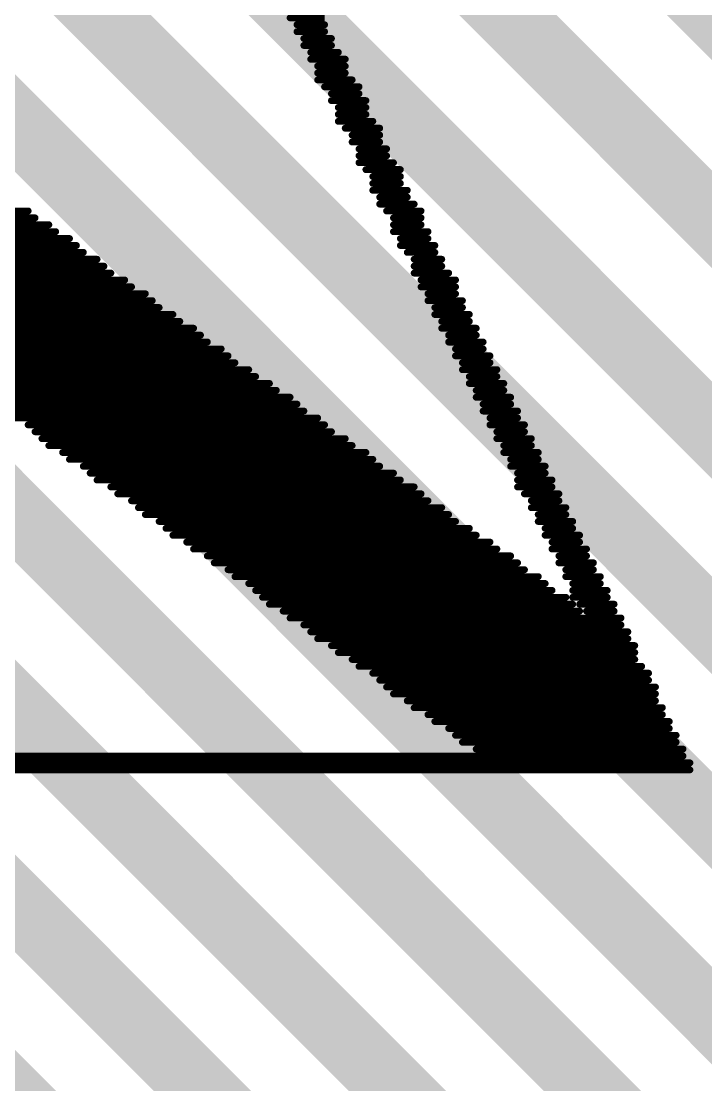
# Model space of a CAD drawing. Header units: millimetres. Extents: x 0.99 to 9.85, y 0.8 to 4.18.
# Drawn here: x 5.341 to 5.4403, y 2.3053 to 2.4595 of the extents above; entities that cross this region are included whole.
import ezdxf

# ---------------------------------------------------------------- set-up
doc = ezdxf.new("R2010")
doc.units = ezdxf.units.MM
doc.header["$MEASUREMENT"] = 0
doc.layers.add('TopLayer', color=1, linetype='Continuous')
doc.layers.add('TopOverlay', color=2, linetype='Continuous')

# ---------------------------------------------------------------- blocks, each defined once
blk = doc.blocks.new('ICO1_95')
at = {"layer": 'TopOverlay', "const_width": 0.001}
for points in [[(0.098, -0.002), (0.103, -0.002)], [(0.099, -0.003), (0.103, -0.003)], [(0.099, -0.004), (0.103, -0.004)], [(0.1, -0.005), (0.104, -0.005)], [(0.1, -0.006), (0.104, -0.006)], [(0.101, -0.007), (0.105, -0.007)], [(0.101, -0.008), (0.106, -0.008)], [(0.102, -0.009), (0.106, -0.009)], [(0.102, -0.01), (0.106, -0.01)], [(0.102, -0.011), (0.107, -0.011)], [(0.103, -0.012), (0.108, -0.012)], [(0.104, -0.013), (0.108, -0.013)], [(0.104, -0.014), (0.109, -0.014)], [(0.105, -0.015), (0.109, -0.015)], [(0.105, -0.016), (0.109, -0.016)], [(0.105, -0.017), (0.11, -0.017)], [(0.106, -0.018), (0.111, -0.018)], [(0.107, -0.019), (0.111, -0.019)], [(0.107, -0.02), (0.111, -0.02)], [(0.108, -0.021), (0.112, -0.021)], [(0.108, -0.022), (0.112, -0.022)], [(0.108, -0.023), (0.113, -0.023)], [(0.109, -0.024), (0.114, -0.024)], [(0.11, -0.025), (0.114, -0.025)], [(0.11, -0.026), (0.114, -0.026)], [(0.11, -0.027), (0.115, -0.027)], [(0.111, -0.028), (0.115, -0.028)], [(0.111, -0.029), (0.116, -0.029)], [(-0.015, -0.031), (0.061, -0.031)], [(-0.014, -0.03), (0.06, -0.03)], [(0.112, -0.03), (0.117, -0.03)], [(0.113, -0.031), (0.117, -0.031)], [(-0.015, -0.032), (0.063, -0.032)], [(0.113, -0.032), (0.117, -0.032)], [(-0.017, -0.034), (0.066, -0.034)], [(-0.016, -0.033), (0.064, -0.033)], [(0.113, -0.033), (0.118, -0.033)], [(0.114, -0.034), (0.118, -0.034)], [(-0.017, -0.035), (0.067, -0.035)], [(0.114, -0.035), (0.119, -0.035)], [(0.025, -0.036), (0.068, -0.036)], [(0.026, -0.037), (0.07, -0.037)], [(0.115, -0.036), (0.119, -0.036)], [(0.116, -0.037), (0.12, -0.037)], [(0.027, -0.038), (0.071, -0.038)], [(0.029, -0.039), (0.072, -0.039)], [(0.116, -0.038), (0.12, -0.038)], [(0.116, -0.039), (0.121, -0.039)], [(0.03, -0.04), (0.074, -0.04)], [(0.117, -0.04), (0.122, -0.04)], [(0.031, -0.041), (0.075, -0.041)], [(0.033, -0.042), (0.077, -0.042)], [(0.117, -0.041), (0.122, -0.041)], [(0.118, -0.042), (0.122, -0.042)], [(0.034, -0.043), (0.078, -0.043)], [(0.118, -0.043), (0.123, -0.043)], [(0.036, -0.044), (0.079, -0.044)], [(0.037, -0.045), (0.081, -0.045)], [(0.119, -0.044), (0.123, -0.044)], [(0.119, -0.045), (0.124, -0.045)], [(0.039, -0.046), (0.082, -0.046)], [(0.12, -0.046), (0.124, -0.046)], [(0.04, -0.047), (0.084, -0.047)], [(0.041, -0.048), (0.085, -0.048)], [(0.12, -0.047), (0.125, -0.047)], [(0.121, -0.048), (0.125, -0.048)], [(0.043, -0.049), (0.086, -0.049)], [(0.121, -0.049), (0.126, -0.049)], [(0.044, -0.05), (0.088, -0.05)], [(0.045, -0.051), (0.089, -0.051)], [(0.122, -0.05), (0.126, -0.05)], [(0.122, -0.051), (0.127, -0.051)], [(0.047, -0.052), (0.09, -0.052)], [(0.123, -0.052), (0.127, -0.052)], [(0.048, -0.053), (0.092, -0.053)], [(0.049, -0.054), (0.093, -0.054)], [(0.123, -0.053), (0.128, -0.053)], [(0.124, -0.054), (0.128, -0.054)], [(0.051, -0.055), (0.095, -0.055)], [(0.124, -0.055), (0.129, -0.055)], [(0.052, -0.056), (0.096, -0.056)], [(0.054, -0.057), (0.098, -0.057)], [(0.125, -0.056), (0.129, -0.056)], [(0.125, -0.057), (0.13, -0.057)], [(0.055, -0.058), (0.099, -0.058)], [(0.057, -0.059), (0.1, -0.059)], [(0.126, -0.058), (0.13, -0.058)], [(0.126, -0.059), (0.131, -0.059)], [(0.058, -0.06), (0.102, -0.06)], [(0.127, -0.06), (0.131, -0.06)], [(0.06, -0.061), (0.103, -0.061)], [(0.061, -0.062), (0.104, -0.062)], [(0.127, -0.061), (0.132, -0.061)], [(0.128, -0.062), (0.132, -0.062)], [(0.062, -0.063), (0.106, -0.063)], [(0.128, -0.063), (0.133, -0.063)], [(0.063, -0.064), (0.107, -0.064)], [(0.065, -0.065), (0.109, -0.065)], [(0.129, -0.064), (0.133, -0.064)], [(0.129, -0.065), (0.134, -0.065)], [(0.066, -0.066), (0.11, -0.066)], [(0.13, -0.066), (0.134, -0.066)], [(0.068, -0.067), (0.111, -0.067)], [(0.069, -0.068), (0.113, -0.068)], [(0.13, -0.067), (0.135, -0.067)], [(0.131, -0.068), (0.135, -0.068)], [(0.07, -0.069), (0.114, -0.069)], [(0.131, -0.069), (0.136, -0.069)], [(0.072, -0.07), (0.116, -0.07)], [(0.073, -0.071), (0.117, -0.071)], [(0.131, -0.07), (0.136, -0.07)], [(0.132, -0.071), (0.137, -0.071)], [(0.075, -0.072), (0.118, -0.072)], [(0.133, -0.072), (0.137, -0.072)], [(0.076, -0.073), (0.12, -0.073)], [(0.077, -0.074), (0.121, -0.074)], [(0.133, -0.073), (0.138, -0.073)], [(0.134, -0.074), (0.138, -0.074)], [(0.079, -0.075), (0.122, -0.075)], [(0.08, -0.076), (0.124, -0.076)], [(0.134, -0.075), (0.139, -0.075)], [(0.135, -0.076), (0.139, -0.076)], [(0.081, -0.077), (0.125, -0.077)], [(0.135, -0.077), (0.14, -0.077)], [(0.083, -0.078), (0.127, -0.078)], [(0.084, -0.079), (0.128, -0.079)], [(0.136, -0.078), (0.14, -0.078)], [(0.136, -0.079), (0.141, -0.079)], [(0.086, -0.08), (0.13, -0.08)], [(0.137, -0.08), (0.141, -0.08)], [(0.087, -0.081), (0.131, -0.081)], [(0.089, -0.082), (0.132, -0.082)], [(0.137, -0.081), (0.142, -0.081)], [(0.138, -0.082), (0.142, -0.082)], [(0.09, -0.083), (0.134, -0.083)], [(0.138, -0.083), (0.143, -0.083)], [(0.092, -0.084), (0.135, -0.084)], [(0.093, -0.085), (0.136, -0.085)], [(0.139, -0.084), (0.143, -0.084)], [(0.139, -0.085), (0.144, -0.085)], [(0.094, -0.086), (0.138, -0.086)], [(0.139, -0.086), (0.144, -0.086)], [(0.095, -0.087), (0.139, -0.087)], [(0.097, -0.088), (0.14, -0.088)], [(0.14, -0.087), (0.145, -0.087)], [(0.141, -0.088), (0.145, -0.088)], [(0.098, -0.089), (0.146, -0.089)], [(0.1, -0.09), (0.146, -0.09)], [(0.101, -0.091), (0.147, -0.091)], [(0.102, -0.092), (0.147, -0.092)], [(0.104, -0.093), (0.148, -0.093)], [(0.105, -0.094), (0.148, -0.094)], [(0.107, -0.095), (0.148, -0.095)], [(0.108, -0.096), (0.149, -0.096)], [(0.11, -0.097), (0.15, -0.097)], [(0.111, -0.098), (0.15, -0.098)], [(0.112, -0.099), (0.151, -0.099)], [(0.113, -0.1), (0.151, -0.1)], [(0.115, -0.101), (0.151, -0.101)], [(0.116, -0.102), (0.152, -0.102)], [(0.118, -0.103), (0.152, -0.103)], [(0.119, -0.104), (0.153, -0.104)], [(0.121, -0.105), (0.153, -0.105)], [(0.122, -0.106), (0.154, -0.106)], [(0.123, -0.107), (0.154, -0.107)], [(0.125, -0.108), (0.155, -0.108)], [(-0.147, -0.109), (0.155, -0.109)], [(-0.148, -0.111), (0.156, -0.111)], [(-0.147, -0.11), (0.156, -0.11)]]:
    blk.add_lwpolyline(points, dxfattribs=at)
at = {"layer": 'TopOverlay', "const_width": 0.0005}
for points in [[(0.09775, -0.002, 1), (0.09825, -0.002, 1)], [(0.09875, -0.003, 1), (0.09925, -0.003, 1)], [(0.10275, -0.003, 1), (0.10325, -0.003, 1)], [(0.09875, -0.004, 1), (0.09925, -0.004, 1)], [(0.09975, -0.005, 1), (0.10025, -0.005, 1)], [(0.10275, -0.004, 1), (0.10325, -0.004, 1)], [(0.10375, -0.005, 1), (0.10425, -0.005, 1)], [(0.09975, -0.006, 1), (0.10025, -0.006, 1)], [(0.10375, -0.006, 1), (0.10425, -0.006, 1)], [(0.10075, -0.007, 1), (0.10125, -0.007, 1)], [(0.10075, -0.008, 1), (0.10125, -0.008, 1)], [(0.10475, -0.007, 1), (0.10525, -0.007, 1)], [(0.10575, -0.008, 1), (0.10625, -0.008, 1)], [(0.10175, -0.009, 1), (0.10225, -0.009, 1)], [(0.10575, -0.009, 1), (0.10625, -0.009, 1)], [(0.10175, -0.01, 1), (0.10225, -0.01, 1)], [(0.10175, -0.011, 1), (0.10225, -0.011, 1)], [(0.10575, -0.01, 1), (0.10625, -0.01, 1)], [(0.10675, -0.011, 1), (0.10725, -0.011, 1)], [(0.10275, -0.012, 1), (0.10325, -0.012, 1)], [(0.10775, -0.012, 1), (0.10825, -0.012, 1)], [(0.10375, -0.013, 1), (0.10425, -0.013, 1)], [(0.10375, -0.014, 1), (0.10425, -0.014, 1)], [(0.10775, -0.013, 1), (0.10825, -0.013, 1)], [(0.10875, -0.014, 1), (0.10925, -0.014, 1)], [(0.10475, -0.015, 1), (0.10525, -0.015, 1)], [(0.10875, -0.015, 1), (0.10925, -0.015, 1)], [(0.10475, -0.016, 1), (0.10525, -0.016, 1)], [(0.10475, -0.017, 1), (0.10525, -0.017, 1)], [(0.10875, -0.016, 1), (0.10925, -0.016, 1)], [(0.10975, -0.017, 1), (0.11025, -0.017, 1)], [(0.10575, -0.018, 1), (0.10625, -0.018, 1)], [(0.11075, -0.018, 1), (0.11125, -0.018, 1)], [(0.10675, -0.019, 1), (0.10725, -0.019, 1)], [(0.10675, -0.02, 1), (0.10725, -0.02, 1)], [(0.11075, -0.019, 1), (0.11125, -0.019, 1)], [(0.11075, -0.02, 1), (0.11125, -0.02, 1)], [(0.10775, -0.021, 1), (0.10825, -0.021, 1)], [(0.10775, -0.022, 1), (0.10825, -0.022, 1)], [(0.11175, -0.021, 1), (0.11225, -0.021, 1)], [(0.11175, -0.022, 1), (0.11225, -0.022, 1)], [(0.10775, -0.023, 1), (0.10825, -0.023, 1)], [(0.11275, -0.023, 1), (0.11325, -0.023, 1)], [(0.10875, -0.024, 1), (0.10925, -0.024, 1)], [(0.10975, -0.025, 1), (0.11025, -0.025, 1)], [(0.11375, -0.024, 1), (0.11425, -0.024, 1)], [(0.11375, -0.025, 1), (0.11425, -0.025, 1)], [(0.10975, -0.026, 1), (0.11025, -0.026, 1)], [(0.11375, -0.026, 1), (0.11425, -0.026, 1)], [(0.10975, -0.027, 1), (0.11025, -0.027, 1)], [(0.11075, -0.028, 1), (0.11125, -0.028, 1)], [(0.11475, -0.027, 1), (0.11525, -0.027, 1)], [(0.11475, -0.028, 1), (0.11525, -0.028, 1)], [(0.11075, -0.029, 1), (0.11125, -0.029, 1)], [(0.11575, -0.029, 1), (0.11625, -0.029, 1)], [(0.05975, -0.03, 1), (0.06025, -0.03, 1)], [(0.06075, -0.031, 1), (0.06125, -0.031, 1)], [(0.11175, -0.03, 1), (0.11225, -0.03, 1)], [(0.11275, -0.031, 1), (0.11325, -0.031, 1)], [(0.11675, -0.03, 1), (0.11725, -0.03, 1)], [(0.11675, -0.031, 1), (0.11725, -0.031, 1)], [(0.06275, -0.032, 1), (0.06325, -0.032, 1)], [(0.11275, -0.032, 1), (0.11325, -0.032, 1)], [(0.11675, -0.032, 1), (0.11725, -0.032, 1)], [(0.06375, -0.033, 1), (0.06425, -0.033, 1)], [(0.06575, -0.034, 1), (0.06625, -0.034, 1)], [(0.11275, -0.033, 1), (0.11325, -0.033, 1)], [(0.11375, -0.034, 1), (0.11425, -0.034, 1)], [(0.11775, -0.033, 1), (0.11825, -0.033, 1)], [(0.11775, -0.034, 1), (0.11825, -0.034, 1)], [(0.06675, -0.035, 1), (0.06725, -0.035, 1)], [(0.11375, -0.035, 1), (0.11425, -0.035, 1)], [(0.11875, -0.035, 1), (0.11925, -0.035, 1)], [(0.06775, -0.036, 1), (0.06825, -0.036, 1)], [(0.06975, -0.037, 1), (0.07025, -0.037, 1)], [(0.11475, -0.036, 1), (0.11525, -0.036, 1)], [(0.11575, -0.037, 1), (0.11625, -0.037, 1)], [(0.11875, -0.036, 1), (0.11925, -0.036, 1)], [(0.11975, -0.037, 1), (0.12025, -0.037, 1)], [(0.07075, -0.038, 1), (0.07125, -0.038, 1)], [(0.07175, -0.039, 1), (0.07225, -0.039, 1)], [(0.11575, -0.038, 1), (0.11625, -0.038, 1)], [(0.11575, -0.039, 1), (0.11625, -0.039, 1)], [(0.11975, -0.038, 1), (0.12025, -0.038, 1)], [(0.12075, -0.039, 1), (0.12125, -0.039, 1)], [(0.07375, -0.04, 1), (0.07425, -0.04, 1)], [(0.11675, -0.04, 1), (0.11725, -0.04, 1)], [(0.12175, -0.04, 1), (0.12225, -0.04, 1)], [(0.07475, -0.041, 1), (0.07525, -0.041, 1)], [(0.07675, -0.042, 1), (0.07725, -0.042, 1)], [(0.11675, -0.041, 1), (0.11725, -0.041, 1)], [(0.11775, -0.042, 1), (0.11825, -0.042, 1)], [(0.12175, -0.041, 1), (0.12225, -0.041, 1)], [(0.12175, -0.042, 1), (0.12225, -0.042, 1)], [(0.07775, -0.043, 1), (0.07825, -0.043, 1)], [(0.11775, -0.043, 1), (0.11825, -0.043, 1)], [(0.12275, -0.043, 1), (0.12325, -0.043, 1)], [(0.07875, -0.044, 1), (0.07925, -0.044, 1)], [(0.08075, -0.045, 1), (0.08125, -0.045, 1)], [(0.11875, -0.044, 1), (0.11925, -0.044, 1)], [(0.11875, -0.045, 1), (0.11925, -0.045, 1)], [(0.12275, -0.044, 1), (0.12325, -0.044, 1)], [(0.12375, -0.045, 1), (0.12425, -0.045, 1)], [(0.08175, -0.046, 1), (0.08225, -0.046, 1)], [(0.11975, -0.046, 1), (0.12025, -0.046, 1)], [(0.12375, -0.046, 1), (0.12425, -0.046, 1)], [(0.08375, -0.047, 1), (0.08425, -0.047, 1)], [(0.08475, -0.048, 1), (0.08525, -0.048, 1)], [(0.11975, -0.047, 1), (0.12025, -0.047, 1)], [(0.12075, -0.048, 1), (0.12125, -0.048, 1)], [(0.12475, -0.047, 1), (0.12525, -0.047, 1)], [(0.12475, -0.048, 1), (0.12525, -0.048, 1)], [(0.08575, -0.049, 1), (0.08625, -0.049, 1)], [(0.12075, -0.049, 1), (0.12125, -0.049, 1)], [(0.12575, -0.049, 1), (0.12625, -0.049, 1)], [(0.08775, -0.05, 1), (0.08825, -0.05, 1)], [(0.08875, -0.051, 1), (0.08925, -0.051, 1)], [(0.12175, -0.05, 1), (0.12225, -0.05, 1)], [(0.12175, -0.051, 1), (0.12225, -0.051, 1)], [(0.12575, -0.05, 1), (0.12625, -0.05, 1)], [(0.12675, -0.051, 1), (0.12725, -0.051, 1)], [(0.08975, -0.052, 1), (0.09025, -0.052, 1)], [(0.12275, -0.052, 1), (0.12325, -0.052, 1)], [(0.12675, -0.052, 1), (0.12725, -0.052, 1)], [(0.09175, -0.053, 1), (0.09225, -0.053, 1)], [(0.09275, -0.054, 1), (0.09325, -0.054, 1)], [(0.12275, -0.053, 1), (0.12325, -0.053, 1)], [(0.12375, -0.054, 1), (0.12425, -0.054, 1)], [(0.12775, -0.053, 1), (0.12825, -0.053, 1)], [(0.12775, -0.054, 1), (0.12825, -0.054, 1)], [(0.09475, -0.055, 1), (0.09525, -0.055, 1)], [(0.12375, -0.055, 1), (0.12425, -0.055, 1)], [(0.12875, -0.055, 1), (0.12925, -0.055, 1)], [(0.09575, -0.056, 1), (0.09625, -0.056, 1)], [(0.09775, -0.057, 1), (0.09825, -0.057, 1)], [(0.12475, -0.056, 1), (0.12525, -0.056, 1)], [(0.12475, -0.057, 1), (0.12525, -0.057, 1)], [(0.12875, -0.056, 1), (0.12925, -0.056, 1)], [(0.12975, -0.057, 1), (0.13025, -0.057, 1)], [(0.09875, -0.058, 1), (0.09925, -0.058, 1)], [(0.09975, -0.059, 1), (0.10025, -0.059, 1)], [(0.12575, -0.058, 1), (0.12625, -0.058, 1)], [(0.12575, -0.059, 1), (0.12625, -0.059, 1)], [(0.12975, -0.058, 1), (0.13025, -0.058, 1)], [(0.13075, -0.059, 1), (0.13125, -0.059, 1)], [(0.10175, -0.06, 1), (0.10225, -0.06, 1)], [(0.12675, -0.06, 1), (0.12725, -0.06, 1)], [(0.13075, -0.06, 1), (0.13125, -0.06, 1)], [(0.05975, -0.061, 1), (0.06025, -0.061, 1)], [(0.06075, -0.062, 1), (0.06125, -0.062, 1)], [(0.10275, -0.061, 1), (0.10325, -0.061, 1)], [(0.10375, -0.062, 1), (0.10425, -0.062, 1)], [(0.12675, -0.061, 1), (0.12725, -0.061, 1)], [(0.12775, -0.062, 1), (0.12825, -0.062, 1)], [(0.13175, -0.061, 1), (0.13225, -0.061, 1)], [(0.13175, -0.062, 1), (0.13225, -0.062, 1)], [(0.06175, -0.063, 1), (0.06225, -0.063, 1)], [(0.10575, -0.063, 1), (0.10625, -0.063, 1)], [(0.12775, -0.063, 1), (0.12825, -0.063, 1)], [(0.13275, -0.063, 1), (0.13325, -0.063, 1)], [(0.06275, -0.064, 1), (0.06325, -0.064, 1)], [(0.06475, -0.065, 1), (0.06525, -0.065, 1)], [(0.10675, -0.064, 1), (0.10725, -0.064, 1)], [(0.10875, -0.065, 1), (0.10925, -0.065, 1)], [(0.12875, -0.064, 1), (0.12925, -0.064, 1)], [(0.12875, -0.065, 1), (0.12925, -0.065, 1)], [(0.13275, -0.064, 1), (0.13325, -0.064, 1)], [(0.13375, -0.065, 1), (0.13425, -0.065, 1)], [(0.06575, -0.066, 1), (0.06625, -0.066, 1)], [(0.10975, -0.066, 1), (0.11025, -0.066, 1)], [(0.12975, -0.066, 1), (0.13025, -0.066, 1)], [(0.13375, -0.066, 1), (0.13425, -0.066, 1)], [(0.06775, -0.067, 1), (0.06825, -0.067, 1)], [(0.06875, -0.068, 1), (0.06925, -0.068, 1)], [(0.11075, -0.067, 1), (0.11125, -0.067, 1)], [(0.11275, -0.068, 1), (0.11325, -0.068, 1)], [(0.12975, -0.067, 1), (0.13025, -0.067, 1)], [(0.13075, -0.068, 1), (0.13125, -0.068, 1)], [(0.13475, -0.067, 1), (0.13525, -0.067, 1)], [(0.13475, -0.068, 1), (0.13525, -0.068, 1)], [(0.06975, -0.069, 1), (0.07025, -0.069, 1)], [(0.11375, -0.069, 1), (0.11425, -0.069, 1)], [(0.13075, -0.069, 1), (0.13125, -0.069, 1)], [(0.13575, -0.069, 1), (0.13625, -0.069, 1)], [(0.07175, -0.07, 1), (0.07225, -0.07, 1)], [(0.07275, -0.071, 1), (0.07325, -0.071, 1)], [(0.11575, -0.07, 1), (0.11625, -0.07, 1)], [(0.11675, -0.071, 1), (0.11725, -0.071, 1)], [(0.13075, -0.07, 1), (0.13125, -0.07, 1)], [(0.13175, -0.071, 1), (0.13225, -0.071, 1)], [(0.13575, -0.07, 1), (0.13625, -0.07, 1)], [(0.13675, -0.071, 1), (0.13725, -0.071, 1)], [(0.07475, -0.072, 1), (0.07525, -0.072, 1)], [(0.11775, -0.072, 1), (0.11825, -0.072, 1)], [(0.13275, -0.072, 1), (0.13325, -0.072, 1)], [(0.13675, -0.072, 1), (0.13725, -0.072, 1)], [(0.07575, -0.073, 1), (0.07625, -0.073, 1)], [(0.07675, -0.074, 1), (0.07725, -0.074, 1)], [(0.11975, -0.073, 1), (0.12025, -0.073, 1)], [(0.12075, -0.074, 1), (0.12125, -0.074, 1)], [(0.13275, -0.073, 1), (0.13325, -0.073, 1)], [(0.13375, -0.074, 1), (0.13425, -0.074, 1)], [(0.13775, -0.073, 1), (0.13825, -0.073, 1)], [(0.13775, -0.074, 1), (0.13825, -0.074, 1)], [(0.07875, -0.075, 1), (0.07925, -0.075, 1)], [(0.07975, -0.076, 1), (0.08025, -0.076, 1)], [(0.12175, -0.075, 1), (0.12225, -0.075, 1)], [(0.12375, -0.076, 1), (0.12425, -0.076, 1)], [(0.13375, -0.075, 1), (0.13425, -0.075, 1)], [(0.13475, -0.076, 1), (0.13525, -0.076, 1)], [(0.13875, -0.075, 1), (0.13925, -0.075, 1)], [(0.13875, -0.076, 1), (0.13925, -0.076, 1)], [(0.08075, -0.077, 1), (0.08125, -0.077, 1)], [(0.12475, -0.077, 1), (0.12525, -0.077, 1)], [(0.13475, -0.077, 1), (0.13525, -0.077, 1)], [(0.13975, -0.077, 1), (0.14025, -0.077, 1)], [(0.08275, -0.078, 1), (0.08325, -0.078, 1)], [(0.08375, -0.079, 1), (0.08425, -0.079, 1)], [(0.12675, -0.078, 1), (0.12725, -0.078, 1)], [(0.12775, -0.079, 1), (0.12825, -0.079, 1)], [(0.13575, -0.078, 1), (0.13625, -0.078, 1)], [(0.13575, -0.079, 1), (0.13625, -0.079, 1)], [(0.13975, -0.078, 1), (0.14025, -0.078, 1)], [(0.14075, -0.079, 1), (0.14125, -0.079, 1)], [(0.08575, -0.08, 1), (0.08625, -0.08, 1)], [(0.12975, -0.08, 1), (0.13025, -0.08, 1)], [(0.13675, -0.08, 1), (0.13725, -0.08, 1)], [(0.14075, -0.08, 1), (0.14125, -0.08, 1)], [(0.08675, -0.081, 1), (0.08725, -0.081, 1)], [(0.08875, -0.082, 1), (0.08925, -0.082, 1)], [(0.13075, -0.081, 1), (0.13125, -0.081, 1)], [(0.13175, -0.082, 1), (0.13225, -0.082, 1)], [(0.13675, -0.081, 1), (0.13725, -0.081, 1)], [(0.13775, -0.082, 1), (0.13825, -0.082, 1)], [(0.14175, -0.081, 1), (0.14225, -0.081, 1)], [(0.14175, -0.082, 1), (0.14225, -0.082, 1)], [(0.08975, -0.083, 1), (0.09025, -0.083, 1)], [(0.13375, -0.083, 1), (0.13425, -0.083, 1)], [(0.13775, -0.083, 1), (0.13825, -0.083, 1)], [(0.14275, -0.083, 1), (0.14325, -0.083, 1)], [(0.09175, -0.084, 1), (0.09225, -0.084, 1)], [(0.09275, -0.085, 1), (0.09325, -0.085, 1)], [(0.13475, -0.084, 1), (0.13525, -0.084, 1)], [(0.13575, -0.085, 1), (0.13625, -0.085, 1)], [(0.13875, -0.084, 1), (0.13925, -0.084, 1)], [(0.13875, -0.085, 1), (0.13925, -0.085, 1)], [(0.14275, -0.084, 1), (0.14325, -0.084, 1)], [(0.14375, -0.085, 1), (0.14425, -0.085, 1)], [(0.09375, -0.086, 1), (0.09425, -0.086, 1)], [(0.13775, -0.086, 1), (0.13825, -0.086, 1)], [(0.13875, -0.086, 1), (0.13925, -0.086, 1)], [(0.14375, -0.086, 1), (0.14425, -0.086, 1)], [(0.09475, -0.087, 1), (0.09525, -0.087, 1)], [(0.09675, -0.088, 1), (0.09725, -0.088, 1)], [(0.13875, -0.087, 1), (0.13925, -0.087, 1)], [(0.13975, -0.087, 1), (0.14025, -0.087, 1)], [(0.13975, -0.088, 1), (0.14025, -0.088, 1)], [(0.14075, -0.088, 1), (0.14125, -0.088, 1)], [(0.14475, -0.087, 1), (0.14525, -0.087, 1)], [(0.14475, -0.088, 1), (0.14525, -0.088, 1)], [(0.09775, -0.089, 1), (0.09825, -0.089, 1)], [(0.14575, -0.089, 1), (0.14625, -0.089, 1)], [(0.09975, -0.09, 1), (0.10025, -0.09, 1)], [(0.10075, -0.091, 1), (0.10125, -0.091, 1)], [(0.14575, -0.09, 1), (0.14625, -0.09, 1)], [(0.14675, -0.091, 1), (0.14725, -0.091, 1)], [(0.10175, -0.092, 1), (0.10225, -0.092, 1)], [(0.14675, -0.092, 1), (0.14725, -0.092, 1)], [(0.10375, -0.093, 1), (0.10425, -0.093, 1)], [(0.10475, -0.094, 1), (0.10525, -0.094, 1)], [(0.14775, -0.093, 1), (0.14825, -0.093, 1)], [(0.14775, -0.094, 1), (0.14825, -0.094, 1)], [(0.10675, -0.095, 1), (0.10725, -0.095, 1)], [(0.10775, -0.096, 1), (0.10825, -0.096, 1)], [(0.14775, -0.095, 1), (0.14825, -0.095, 1)], [(0.14875, -0.096, 1), (0.14925, -0.096, 1)], [(0.10975, -0.097, 1), (0.11025, -0.097, 1)], [(0.14975, -0.097, 1), (0.15025, -0.097, 1)], [(0.11075, -0.098, 1), (0.11125, -0.098, 1)], [(0.11175, -0.099, 1), (0.11225, -0.099, 1)], [(0.14975, -0.098, 1), (0.15025, -0.098, 1)], [(0.15075, -0.099, 1), (0.15125, -0.099, 1)], [(0.11275, -0.1, 1), (0.11325, -0.1, 1)], [(0.15075, -0.1, 1), (0.15125, -0.1, 1)], [(0.11475, -0.101, 1), (0.11525, -0.101, 1)], [(0.11575, -0.102, 1), (0.11625, -0.102, 1)], [(0.15075, -0.101, 1), (0.15125, -0.101, 1)], [(0.15175, -0.102, 1), (0.15225, -0.102, 1)], [(0.11775, -0.103, 1), (0.11825, -0.103, 1)], [(0.15175, -0.103, 1), (0.15225, -0.103, 1)], [(0.11875, -0.104, 1), (0.11925, -0.104, 1)], [(0.12075, -0.105, 1), (0.12125, -0.105, 1)], [(0.15275, -0.104, 1), (0.15325, -0.104, 1)], [(0.15275, -0.105, 1), (0.15325, -0.105, 1)], [(0.12175, -0.106, 1), (0.12225, -0.106, 1)], [(0.15375, -0.106, 1), (0.15425, -0.106, 1)], [(0.12275, -0.107, 1), (0.12325, -0.107, 1)], [(0.12475, -0.108, 1), (0.12525, -0.108, 1)], [(0.15375, -0.107, 1), (0.15425, -0.107, 1)], [(0.15475, -0.108, 1), (0.15525, -0.108, 1)], [(0.15475, -0.109, 1), (0.15525, -0.109, 1)], [(0.15575, -0.11, 1), (0.15625, -0.11, 1)], [(0.15575, -0.111, 1), (0.15625, -0.111, 1)]]:
    blk.add_lwpolyline(points, format="xyb", close=True, dxfattribs=at)

msp = doc.modelspace()

# ---------------------------------------------------------------- linework, layer by layer
at = {"layer": 'TopLayer', "const_width": 0.01}
for points in [[(5.37059, 2.53156), (5.73043, 2.17172)], [(5.36044, 2.51156), (5.73178, 2.14022)], [(5.34987, 2.49156), (5.73271, 2.10872)], [(5.34159, 2.47156), (5.73592, 2.07723)], [(5.3333, 2.45156), (5.73913, 2.04573)], [(5.32502, 2.43156), (5.74234, 2.01424)], [(5.31674, 2.41156), (5.74555, 1.98274)], [(5.30845, 2.39156), (5.74877, 1.95124)], [(5.30017, 2.37156), (5.75198, 1.91975)], [(5.29188, 2.35156), (5.75519, 1.88825)]]:
    msp.add_lwpolyline(points, dxfattribs=at)

# ---------------------------------------------------------------- block references
msp.add_blockref('ICO1_95', (5.282, 2.462))

doc.saveas('drawing.dxf')
